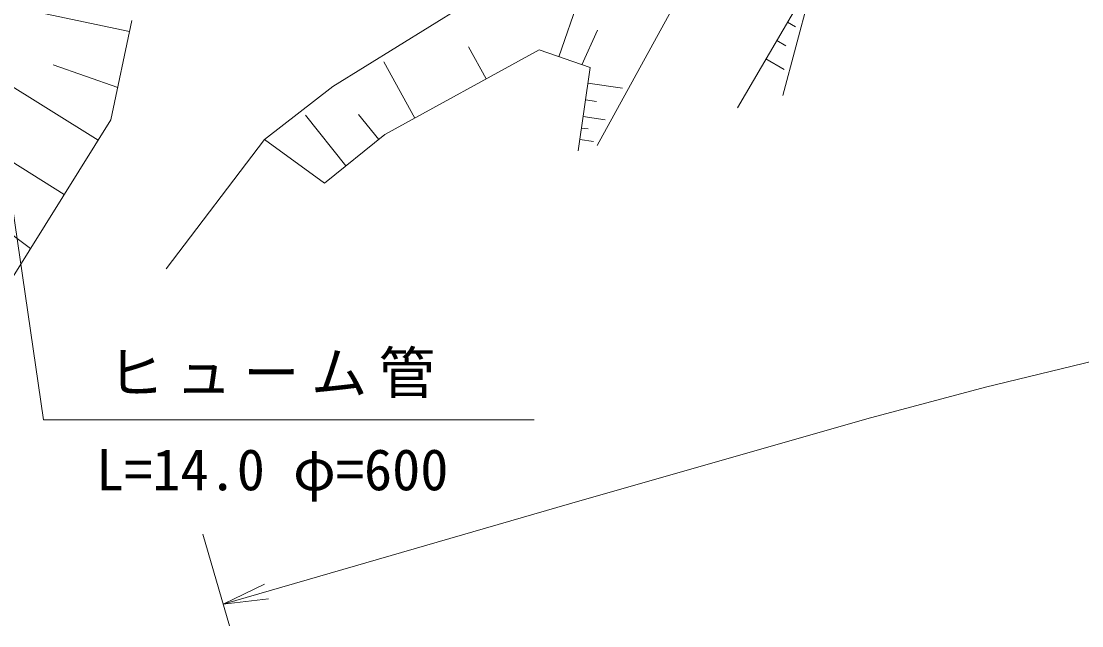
# Model space of a CAD drawing. Units: millimetres, scale not verified. Extents: x 40000 to 680000, y 20000 to 380000.
# Drawn here: x 214928 to 261912, y 270788 to 297571 of the extents above; entities that cross this region are included whole.
import ezdxf
from ezdxf.enums import TextEntityAlignment as Align

# ---------------------------------------------------------------- set-up
doc = ezdxf.new("R2010")
doc.units = ezdxf.units.MM
doc.header["$LTSCALE"] = 1000
doc.layers.add('M-BGD', color=7, linetype='Continuous', lineweight=13)
doc.layers.add('M-STR-HTXT', color=7, linetype='Continuous', lineweight=13)
doc.styles.add('ＭＳ ゴシック', font='')
doc.styles.get('ＭＳ ゴシック').set_extended_font_data('MS Gothic')

# ---------------------------------------------------------------- blocks, each defined once
blk = doc.blocks.new('open_arrow')
at = {"color": 0, "linetype": 'Continuous', "lineweight": -2}
blk.add_lwpolyline([(7.5, 1.25), (0, 0), (7.5, -1.25)], dxfattribs=at)

msp = doc.modelspace()

# ---------------------------------------------------------------- linework, layer by layer
at = {"layer": 'M-BGD'}
for p, q in [((238746, 295997), (240632, 301435)), ((250103, 299625), (248668, 294286)), ((219722, 297119), (215161, 298073)), ((248877, 297534), (249235, 297324)), ((239769, 295642), (240457, 297179)), ((248397, 296716), (248801, 296479)), ((235524, 295011), (234744, 296432)), ((219203, 294637), (216346, 295639)), ((232366, 293276), (230992, 295778)), ((247918, 295898), (248725, 295425)), ((218337, 292294), (213927, 295050)), ((240031, 294824), (241568, 294605)), ((239925, 294086), (240417, 294016)), ((229313, 291165), (227515, 293409)), ((230766, 292330), (229874, 293444)), ((239820, 293347), (240803, 293207)), ((239747, 292838), (240048, 292796)), ((225709, 292327), (221345, 286600)), ((225709, 292327), (228358, 290400)), ((239675, 292329), (240275, 292244)), ((216837, 289895), (213945, 291703)), ((215338, 287496), (211151, 290656))]:
    msp.add_line(p, q, dxfattribs=at)
for points in [[(246653, 293741), (250103, 299625), (256300, 301148), (266197, 302095), (278939, 303117), (281915, 302646), (284528, 302028), (285580, 301433)], [(240442, 292061), (244454, 299387), (244695, 300207), (244582, 301089), (243802, 302062), (242960, 302403), (242026, 302367), (235900, 299118), (228739, 294673), (225709, 292327)], [(219824, 297608), (218901, 293197), (213847, 285129), (213702, 284342)], [(228358, 290400), (231035, 292545), (237871, 296300), (240129, 295517), (239604, 291834)]]:
    msp.add_lwpolyline(points, dxfattribs=at)
at = {"layer": 'M-STR-HTXT'}
for p, q in [((257648, 281355), (264870, 283111)), ((252384, 279955), (257648, 281355)), ((239221, 276189), (252384, 279955)), ((223872, 271749), (239221, 276189)), ((222974, 274852), (224150, 270788))]:
    msp.add_line(p, q, dxfattribs=at)
msp.add_lwpolyline([(213241, 298185), (215913, 279905), (237649, 279905)], dxfattribs=at)

# ---------------------------------------------------------------- block references
at = {"layer": 'M-STR-HTXT', "xscale": 267, "yscale": 267, "rotation": 16.1}
msp.add_blockref('open_arrow', (223872, 271749), dxfattribs=at)

# ---------------------------------------------------------------- texts
at = {"layer": 'M-STR-HTXT', "style": 'ＭＳ ゴシック'}
msp.add_text('L=14.0 φ=600', height=1833, dxfattribs=at).set_placement((226048, 277707), align=Align.MIDDLE_CENTER)
at = {"layer": 'M-STR-HTXT', "insert": (226261, 281898), "char_height": 1833, "attachment_point": 5, "style": 'ＭＳ ゴシック'}
msp.add_mtext('\\T1.2;ヒューム管', dxfattribs=at)

doc.saveas('drawing.dxf')
